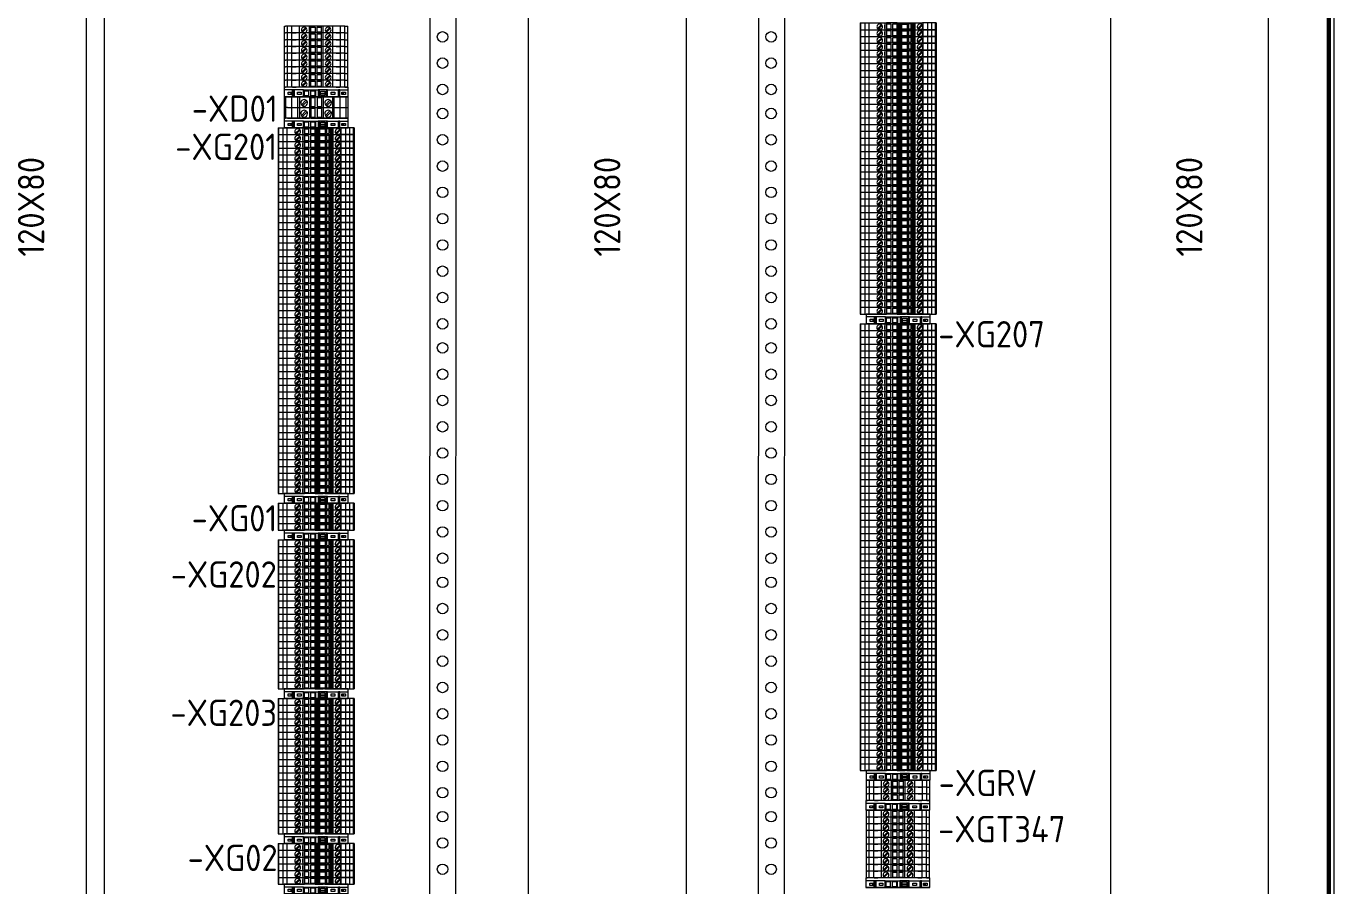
# Model space of a CAD drawing. Header units: millimetres. Extents: x 1880 to 4113, y 771 to 2990.
# Drawn here: x 2939 to 3934, y 1427 to 2081 of the extents above; entities that cross this region are included whole.
import ezdxf

# ---------------------------------------------------------------- set-up
doc = ezdxf.new("R2010")
doc.units = ezdxf.units.MM
doc.layers.add('000-PI-Oprema', color=30, linetype='Continuous', lineweight=5)
for name, color, linetype in [('000-PI-ORMAR', 2, 'Continuous'), ('000-PI_TEXT', 7, 'Continuous'), ('002-PI-Kabelska kanalica', 150, 'Continuous'), ('004-PI-DIN Šina', 3, 'Continuous')]:
    doc.layers.add(name, color=color, linetype=linetype)
doc.styles.add('PI0', font='isocpeur.ttf', dxfattribs={"width": 0.9})

# ---------------------------------------------------------------- blocks, each defined once
blk = doc.blocks.new('montazna 2000x1000')
at = {"layer": '000-PI-ORMAR', "color": 0, "linetype": 'ByBlock', "lineweight": 0}
for p, q in [((0, 1890), (0, 0)), ((899, 1890), (899, 0))]:
    blk.add_line(p, q, dxfattribs=at)
blk = doc.blocks.new('*U16')
at = {"layer": '002-PI-Kabelska kanalica', "color": 0, "linetype": 'ByBlock', "lineweight": 0}
for p, q in [((-20, -100), (-20, 1331)), ((100, -100), (100, 1331))]:
    blk.add_line(p, q, dxfattribs=at)
blk = doc.blocks.new('*U32')
at = {"color": 0, "linetype": 'ByBlock', "lineweight": 0, "ltscale": 0.25}
blk.add_lwpolyline([(-24.3, 0), (-24.3, -7.35), (24.3, -7.35), (24.3, 0), (-24.3, 0)], dxfattribs=at)
at = {"layer": '000-PI-Oprema', "color": 0, "linetype": 'ByBlock', "lineweight": 0}
for p, q in [((24.3, 0), (-24.3, 0)), ((24.3, -7.35), (24.3, 0)), ((-24.3, 0), (-24.3, -7.35)), ((-18.03, -2.2), (-24.3, -2.2)), ((-21.4, -5.62), (-21.4, -3.92)), ((-21.4, -3.92), (-18.5, -3.92)), ((-18.5, -5.62), (-21.4, -5.62)), ((-19.01, -4.58), (-19.15, -4.58)), ((-19.15, -4.98), (-19.15, -4.58)), ((-19.01, -4.98), (-19.15, -4.98)), ((-19.01, -4.58), (-19.01, -4.98)), ((-19.01, -4.58), (-18.5, -4.58)), ((-19.01, -4.98), (-18.5, -4.98)), ((-18.5, -3.92), (-18.5, -4.58)), ((-18.5, -4.58), (-18.5, -4.98)), ((-18.5, -4.98), (-18.5, -5.62)), ((-18.03, -7.35), (-18.03, -2.2)), ((-17.1, -2.2), (-18.03, -2.2)), ((-17.1, -7.35), (-18.03, -7.35)), ((-17.1, -7.35), (-17.1, -2.2)), ((-17, -2.2), (-17.1, -2.2)), ((-17, -7.35), (-17.1, -7.35)), ((-17, -2.2), (-17, -7.35)), ((-16.74, -2.2), (-17, -2.2)), ((-16.74, -7.35), (-17, -7.35)), ((-16.74, -2.2), (-16.74, -7.35)), ((-9.72, -2.2), (-16.74, -2.2)), ((-14.15, -3.92), (-11.45, -3.92)), ((-14.15, -5.62), (-14.15, -3.92)), ((-11.45, -5.62), (-14.15, -5.62)), ((-11.45, -3.92), (-11.45, -5.62)), ((-9.72, -2.2), (-9, -2.2)), ((-9.72, -7.35), (-9.72, -2.2)), ((-9.72, -7.35), (-9, -7.35)), ((-9, -2.77), (-9, -2.2)), ((-9, -2.2), (-1, -2.2)), ((-9, -6.77), (-9, -2.77)), ((-9, -2.77), (-5.85, -2.77)), ((-5.85, -6.77), (-9, -6.77)), ((-9, -7.35), (-9, -6.77)), ((-5.85, -2.77), (-5.85, -6.77)), ((-4.15, -2.77), (-1, -2.77)), ((-4.15, -6.77), (-4.15, -2.77)), ((-1, -6.77), (-4.15, -6.77)), ((-1, -2.2), (-1, -2.77)), ((-1, -2.2), (-0.28, -2.2)), ((-1, -2.77), (-1, -6.77)), ((-1, -6.77), (-1, -7.35)), ((-0.28, -2.2), (1.39, -2.2)), ((-0.28, -7.35), (-0.28, -2.2)), ((2.32, -2.2), (1.39, -2.2)), ((1.39, -2.2), (1.39, -7.35)), ((7.69, -2.2), (2.32, -2.2)), ((2.32, -2.2), (2.32, -7.35)), ((3.22, -3.02), (6.67, -3.02)), ((3.22, -4.58), (3.22, -3.02)), ((3.22, -4.58), (6.67, -4.58)), ((3.22, -4.98), (3.22, -4.58)), ((3.22, -4.98), (6.67, -4.98)), ((3.22, -6.52), (3.22, -4.98)), ((6.67, -6.52), (3.22, -6.52)), ((6.67, -3.02), (6.67, -4.58)), ((6.67, -4.58), (6.67, -4.98)), ((6.67, -4.98), (6.67, -6.52)), ((7.69, -2.2), (7.69, -7.35)), ((8.51, -2.2), (7.69, -2.2)), ((8.51, -7.35), (8.51, -2.2)), ((8.51, -2.2), (16.74, -2.2)), ((11.45, -3.92), (14.15, -3.92)), ((11.45, -5.62), (11.45, -3.92)), ((14.15, -5.62), (11.45, -5.62)), ((14.15, -3.92), (14.15, -5.62)), ((16.74, -2.2), (16.74, -7.35)), ((16.74, -2.2), (17, -2.2)), ((17, -7.35), (17, -2.2)), ((17, -2.2), (17.1, -2.2)), ((18.03, -2.2), (17.1, -2.2)), ((17.1, -7.35), (17.1, -2.2)), ((18.03, -2.2), (24.3, -2.2)), ((18.03, -7.35), (18.03, -2.2)), ((19.55, -4.58), (19.55, -3.92)), ((19.55, -3.92), (22.25, -3.92)), ((19.55, -4.98), (19.55, -4.58)), ((19.55, -4.58), (19.89, -4.58)), ((19.55, -4.98), (19.89, -4.98)), ((19.55, -5.62), (19.55, -4.98)), ((22.25, -5.62), (19.55, -5.62)), ((19.89, -4.58), (19.89, -4.98)), ((20.59, -4.58), (19.89, -4.58)), ((20.59, -4.98), (19.89, -4.98)), ((20.59, -4.58), (20.59, -4.98)), ((22.25, -3.92), (22.25, -5.62))]:
    blk.add_line(p, q, dxfattribs=at)
at = {"layer": '000-PI-Oprema', "color": 0, "linetype": 'ByBlock', "lineweight": 0, "ltscale": 0.25}
blk.add_line((24.3, -7.35), (-24.3, -7.35), dxfattribs=at)
blk = doc.blocks.new('UT 2.5 MT - 3046362')
at = {"layer": '000-PI-Oprema', "color": 0, "linetype": 'ByBlock', "lineweight": 0}
for p, q in [((53709.96, 41740.09), (53709.96, 41729.69)), ((53709.96, 41740.09), (53715.11, 41740.09)), ((53715.11, 41717.71), (53715.11, 41740.09)), ((53715.11, 41739.54), (53709.96, 41739.54)), ((53709.96, 41736.46), (53715.11, 41736.46)), ((53709.96, 41733.46), (53715.11, 41733.46)), ((53709.96, 41729.96), (53715.11, 41729.96)), ((53709.96, 41711.49), (53709.96, 41729.69)), ((53709.96, 41723.89), (53715.11, 41723.89)), ((53709.96, 41723.79), (53709.96, 41723.79)), ((53715.11, 41723.79), (53709.96, 41723.79)), ((53715.11, 41723.36), (53709.96, 41723.36)), ((53709.96, 41722.82), (53715.11, 41722.82)), ((53709.96, 41721.14), (53709.96, 41721.14)), ((53710.1, 41718.4), (53710.1, 41721.77)), ((53710.1, 41721.77), (53710.1, 41721.77)), ((53710.1, 41721.77), (53714.97, 41721.77)), ((53710.74, 41720.77), (53710.74, 41719.36)), ((53710.74, 41720.77), (53714.34, 41720.77)), ((53710.76, 41721.77), (53710.76, 41722.56)), ((53710.76, 41722.56), (53714.31, 41722.56)), ((53710.76, 41722.56), (53710.76, 41722.56)), ((53711.1, 41729.08), (53711.1, 41729.08)), ((53711.1, 41729.08), (53714.13, 41726.05)), ((53711.56, 41723.89), (53714.16, 41723.89)), ((53711.56, 41723.89), (53711.56, 41723.89)), ((53711.59, 41729.58), (53711.59, 41729.58)), ((53714.63, 41726.54), (53711.59, 41729.58)), ((53714.13, 41726.05), (53714.13, 41726.05)), ((53714.16, 41723.89), (53714.16, 41723.89)), ((53714.31, 41721.77), (53714.31, 41722.56)), ((53714.31, 41722.56), (53714.31, 41722.56)), ((53714.31, 41719.2), (53714.31, 41720.77)), ((53714.63, 41726.54), (53714.63, 41726.54)), ((53714.76, 41728.87), (53714.76, 41728.87)), ((53714.76, 41726.75), (53714.76, 41728.87)), ((53714.76, 41726.75), (53714.76, 41726.75)), ((53714.97, 41718.4), (53714.97, 41721.77)), ((53714.97, 41721.77), (53714.97, 41721.77)), ((53715.11, 41723.79), (53715.11, 41723.79)), ((53715.11, 41721.14), (53715.11, 41721.14)), ((53709.96, 41716.09), (53709.96, 41716.09)), ((53709.96, 41710.29), (53709.96, 41711.49)), ((53715.11, 41711.49), (53709.96, 41711.49)), ((53709.96, 41710.29), (53709.96, 41702.29)), ((53709.96, 41710.29), (53709.96, 41710.29)), ((53715.11, 41710.29), (53709.96, 41710.29)), ((53714.97, 41718.4), (53710.1, 41718.4)), ((53710.1, 41718.24), (53710.1, 41718.4)), ((53710.1, 41718.24), (53710.79, 41718.24)), ((53710.61, 41710.29), (53710.61, 41710.29)), ((53710.61, 41707.14), (53710.61, 41710.29)), ((53710.74, 41719.36), (53710.74, 41719.2)), ((53710.79, 41719.2), (53710.74, 41719.2)), ((53710.76, 41711.76), (53710.76, 41718.24)), ((53710.79, 41713.81), (53710.76, 41713.81)), ((53710.76, 41712.81), (53714.31, 41712.81)), ((53714.31, 41711.81), (53710.76, 41711.81)), ((53710.76, 41711.76), (53714.31, 41711.76)), ((53710.76, 41711.76), (53710.76, 41711.76)), ((53714.31, 41719.2), (53710.79, 41719.2)), ((53714.29, 41718.24), (53710.79, 41718.24)), ((53710.79, 41712.81), (53710.79, 41713.81)), ((53710.79, 41713.75), (53714.29, 41713.75)), ((53710.79, 41712.56), (53710.79, 41712.81)), ((53710.79, 41712.56), (53710.79, 41712.56)), ((53710.79, 41712.56), (53714.29, 41712.56)), ((53714.97, 41718.24), (53714.29, 41718.24)), ((53714.29, 41712.81), (53714.29, 41713.81)), ((53714.31, 41713.81), (53714.29, 41713.81)), ((53714.29, 41712.56), (53714.29, 41712.81)), ((53714.29, 41712.56), (53714.29, 41712.56)), ((53714.31, 41711.76), (53714.34, 41718.24)), ((53714.31, 41711.76), (53714.31, 41711.76)), ((53715.11, 41716.61), (53714.33, 41716.61)), ((53714.34, 41717.71), (53715.11, 41717.71)), ((53714.64, 41710.29), (53714.64, 41710.29)), ((53714.64, 41710.29), (53714.64, 41707.14)), ((53714.97, 41718.24), (53714.97, 41718.4)), ((53715.11, 41717.71), (53715.11, 41716.61)), ((53715.11, 41717.71), (53715.11, 41717.71)), ((53715.11, 41717.71), (53715.11, 41717.71)), ((53715.11, 41716.61), (53715.11, 41716.61)), ((53715.11, 41711.49), (53715.11, 41716.61)), ((53715.11, 41716.09), (53715.11, 41716.09)), ((53715.11, 41710.29), (53715.11, 41711.49)), ((53715.11, 41710.29), (53715.11, 41710.29)), ((53715.11, 41710.29), (53715.11, 41702.29)), ((53709.96, 41701.09), (53709.96, 41702.29)), ((53709.96, 41702.29), (53709.96, 41702.29)), ((53709.96, 41702.29), (53715.11, 41702.29)), ((53709.96, 41682.29), (53709.96, 41701.09)), ((53709.96, 41701.09), (53715.11, 41701.09)), ((53710.61, 41707.14), (53710.61, 41707.14)), ((53714.64, 41707.14), (53710.61, 41707.14)), ((53710.61, 41702.29), (53710.61, 41705.44)), ((53710.61, 41705.44), (53710.61, 41705.44)), ((53710.61, 41705.44), (53714.64, 41705.44)), ((53710.61, 41702.29), (53710.61, 41702.29)), ((53711.56, 41701.09), (53711.56, 41701.09)), ((53714.16, 41701.09), (53711.56, 41701.09)), ((53714.16, 41701.09), (53714.16, 41701.09)), ((53714.64, 41707.14), (53714.64, 41707.14)), ((53714.64, 41705.44), (53714.64, 41705.44)), ((53714.64, 41705.44), (53714.64, 41702.29)), ((53714.64, 41702.29), (53714.64, 41702.29)), ((53715.11, 41702.29), (53715.11, 41702.29)), ((53715.11, 41701.09), (53715.11, 41702.29)), ((53715.11, 41682.29), (53715.11, 41701.09)), ((53711.1, 41698.43), (53714.13, 41695.4)), ((53714.63, 41695.89), (53711.59, 41698.93)), ((53714.76, 41698.22), (53714.76, 41696.1)), ((53714.76, 41698.22), (53714.76, 41698.22)), ((53714.76, 41696.1), (53714.76, 41696.1)), ((53709.96, 41688.91), (53715.11, 41688.91)), ((53709.96, 41685.91), (53715.11, 41685.91)), ((53709.96, 41682.29), (53709.96, 41682.97)), ((53715.11, 41682.83), (53709.96, 41682.83)), ((53709.96, 41682.29), (53715.11, 41682.29))]:
    blk.add_line(p, q, dxfattribs=at)
for centre, radius, start, end in [((53712.86, 41727.81), 2.17, 120.45028, 270.00002), ((53712.86, 41727.81), 2.17, 270.00002, 330.87541), ((53712.86, 41727.81), 2.17, 29.12459, 59.54968), ((53712.86, 41697.16), 2.18, 89.99998, 270.00002), ((53712.86, 41697.16), 2.18, 29.12459, 89.99998), ((53712.86, 41697.16), 2.18, 270.00002, 330.87541)]:
    blk.add_arc(centre, radius, start, end, dxfattribs=at)
for start_param, end_param in [(-1.570796, -1.039338), (-2.102255, -1.570796)]:
    blk.add_ellipse((53712.86, 41727.81), major_axis=(-2.18, 0), ratio=1, start_param=start_param, end_param=end_param, dxfattribs=at)
blk = doc.blocks.new('UT 6 - 3044131')
at = {"layer": '000-PI-Oprema', "color": 0, "linetype": 'ByBlock', "lineweight": 0}
for p, q in [((48621.73, 37606.27), (48621.73, 37608.47)), ((48621.73, 37608.47), (48621.73, 37608.47)), ((48621.73, 37608.47), (48629.88, 37608.47)), ((48629.88, 37607.28), (48621.73, 37607.28)), ((48621.73, 37604.68), (48621.73, 37606.27)), ((48621.73, 37606.27), (48621.73, 37606.27)), ((48621.73, 37602.53), (48621.73, 37604.68)), ((48629.88, 37602.72), (48621.73, 37602.72)), ((48621.73, 37602.15), (48621.73, 37602.53)), ((48621.73, 37599.64), (48621.73, 37602.15)), ((48621.73, 37601.97), (48621.73, 37601.97)), ((48629.88, 37608.47), (48629.88, 37608.47)), ((48629.88, 37606.27), (48629.88, 37608.47)), ((48629.88, 37606.27), (48629.88, 37606.27)), ((48629.88, 37604.68), (48629.88, 37606.27)), ((48629.88, 37602.53), (48629.88, 37604.68)), ((48629.88, 37602.15), (48629.88, 37602.53)), ((48629.88, 37599.64), (48629.88, 37602.15)), ((48629.88, 37601.97), (48629.88, 37601.97)), ((48621.73, 37597.07), (48621.73, 37599.64)), ((48621.73, 37599.32), (48621.73, 37599.32)), ((48629.88, 37598.25), (48621.73, 37598.25)), ((48621.73, 37589.67), (48621.73, 37597.07)), ((48621.73, 37596.88), (48629.88, 37596.88)), ((48621.73, 37594.27), (48621.73, 37594.27)), ((48624.28, 37594.97), (48624.28, 37594.97)), ((48627.8, 37591.44), (48624.28, 37594.97)), ((48625.05, 37595.74), (48625.05, 37595.74)), ((48625.05, 37595.74), (48628.58, 37592.22)), ((48626.43, 37596.14), (48626.43, 37596.14)), ((48628.58, 37592.22), (48628.58, 37592.22)), ((48629.88, 37597.07), (48629.88, 37599.64)), ((48629.88, 37599.32), (48629.88, 37599.32)), ((48629.88, 37589.67), (48629.88, 37597.07)), ((48629.88, 37594.27), (48629.88, 37594.27)), ((48621.73, 37588.47), (48621.73, 37589.67)), ((48621.73, 37589.67), (48629.88, 37589.67)), ((48621.73, 37580.47), (48621.73, 37588.47)), ((48621.73, 37588.47), (48621.73, 37588.47)), ((48621.73, 37588.47), (48629.88, 37588.47)), ((48622.48, 37588.47), (48622.48, 37588.47)), ((48622.48, 37588.47), (48622.48, 37585.3)), ((48622.48, 37585.3), (48629.2, 37585.3)), ((48622.48, 37585.3), (48622.48, 37585.3)), ((48622.48, 37583.62), (48622.48, 37580.47)), ((48629.2, 37583.62), (48622.48, 37583.62)), ((48622.48, 37583.62), (48622.48, 37583.62)), ((48626.43, 37591.04), (48626.43, 37591.04)), ((48627.8, 37591.44), (48627.8, 37591.44)), ((48629.2, 37585.3), (48629.2, 37588.47)), ((48629.2, 37585.3), (48629.2, 37585.3)), ((48629.2, 37580.47), (48629.2, 37583.62)), ((48629.2, 37583.62), (48629.2, 37583.62)), ((48629.88, 37588.47), (48629.88, 37589.67)), ((48629.88, 37588.47), (48629.88, 37588.47)), ((48629.88, 37580.47), (48629.88, 37588.47)), ((48621.73, 37580.47), (48621.73, 37579.27)), ((48621.73, 37580.47), (48621.73, 37580.47)), ((48621.73, 37580.47), (48629.88, 37580.47)), ((48621.73, 37571.87), (48621.73, 37579.27)), ((48621.73, 37579.27), (48629.88, 37579.27)), ((48621.73, 37569.29), (48621.73, 37571.87)), ((48621.73, 37571.87), (48629.88, 37571.87)), ((48622.48, 37580.47), (48622.48, 37580.47)), ((48624.28, 37576.72), (48624.28, 37576.72)), ((48627.8, 37573.19), (48624.28, 37576.72)), ((48625.05, 37577.49), (48628.58, 37573.97)), ((48625.05, 37577.49), (48625.05, 37577.49)), ((48626.43, 37577.89), (48626.43, 37577.89)), ((48626.43, 37572.79), (48626.43, 37572.79)), ((48627.8, 37573.19), (48627.8, 37573.19)), ((48628.58, 37573.97), (48628.58, 37573.97)), ((48629.2, 37580.47), (48629.2, 37580.47)), ((48629.88, 37580.47), (48629.88, 37580.47)), ((48629.88, 37580.47), (48629.88, 37579.27)), ((48629.88, 37571.87), (48629.88, 37579.27)), ((48629.88, 37569.29), (48629.88, 37571.87)), ((48629.88, 37570.5), (48621.73, 37570.5)), ((48621.73, 37566.79), (48621.73, 37569.29)), ((48621.73, 37568.17), (48621.73, 37568.17)), ((48621.73, 37567.27), (48621.73, 37567.27)), ((48621.73, 37566.4), (48621.73, 37566.79)), ((48621.73, 37564.26), (48621.73, 37566.6)), ((48629.88, 37566.03), (48621.73, 37566.03)), ((48621.73, 37562.67), (48621.73, 37564.26)), ((48621.73, 37562.67), (48621.73, 37561.47)), ((48621.73, 37562.67), (48621.73, 37562.67)), ((48629.88, 37566.79), (48629.88, 37569.29)), ((48629.88, 37568.17), (48629.88, 37568.17)), ((48629.88, 37567.27), (48629.88, 37567.27)), ((48629.88, 37566.4), (48629.88, 37566.79)), ((48629.88, 37564.26), (48629.88, 37566.4)), ((48629.88, 37564.72), (48629.88, 37564.72)), ((48629.88, 37562.67), (48629.88, 37564.26)), ((48629.88, 37562.67), (48629.88, 37562.67)), ((48629.88, 37562.67), (48629.88, 37561.47)), ((48629.88, 37561.97), (48629.88, 37561.97)), ((48621.73, 37561.47), (48621.73, 37561.15)), ((48621.73, 37561.47), (48621.73, 37561.47)), ((48629.88, 37561.47), (48621.73, 37561.47)), ((48621.73, 37560.47), (48621.73, 37561.15)), ((48621.73, 37560.47), (48621.73, 37560.47)), ((48629.88, 37560.47), (48621.73, 37560.47)), ((48629.88, 37561.47), (48629.88, 37561.47)), ((48629.88, 37561.47), (48629.88, 37561.15)), ((48629.88, 37560.47), (48629.88, 37561.15)), ((48629.88, 37560.47), (48629.88, 37560.47))]:
    blk.add_line(p, q, dxfattribs=at)
for centre, start, end in [((48626.43, 37593.59), 89.99998, 270.00002), ((48626.43, 37593.59), 270.00002, 89.99998), ((48626.43, 37575.34), 89.99998, 270.00002), ((48626.43, 37575.34), 270.00002, 89.99998)]:
    blk.add_arc(centre, 2.55, start, end, dxfattribs=at)
blk = doc.blocks.new('UT 2.5 - 3044076')
at = {"layer": '000-PI-ORMAR', "color": 0, "linetype": 'ByBlock', "lineweight": 0}
for p, q in [((51211.56, 37560.62), (51211.56, 37562.82)), ((51211.56, 37562.82), (51211.56, 37562.82)), ((51216.71, 37562.82), (51211.56, 37562.82)), ((51216.71, 37562.82), (51216.71, 37562.82)), ((51216.71, 37560.62), (51216.71, 37562.82)), ((51211.56, 37560.62), (51211.56, 37559.03)), ((51211.56, 37560.62), (51211.56, 37560.62)), ((51216.71, 37560.62), (51211.56, 37560.62)), ((51211.56, 37559.03), (51211.56, 37556.89)), ((51211.56, 37558.57), (51211.56, 37558.57)), ((51216.71, 37557.26), (51211.56, 37557.26)), ((51211.56, 37556.89), (51211.56, 37556.51)), ((51211.56, 37556.51), (51211.56, 37554)), ((51211.56, 37556.32), (51211.56, 37556.32)), ((51211.56, 37554), (51211.56, 37551.42)), ((51211.56, 37553.67), (51211.56, 37553.67)), ((51216.71, 37560.62), (51216.71, 37560.62)), ((51216.71, 37560.62), (51216.71, 37559.03)), ((51216.71, 37559.03), (51216.71, 37556.89)), ((51216.71, 37558.57), (51216.71, 37558.57)), ((51216.71, 37556.51), (51216.71, 37556.89)), ((51216.71, 37554), (51216.71, 37556.51)), ((51216.71, 37556.32), (51216.71, 37556.32)), ((51216.71, 37554.82), (51216.71, 37554.82)), ((51216.71, 37554), (51216.71, 37551.42)), ((51216.71, 37553.67), (51216.71, 37553.67)), ((51211.56, 37551.42), (51211.56, 37544.02)), ((51216.71, 37551.42), (51211.56, 37551.42)), ((51211.56, 37548.62), (51211.56, 37548.62)), ((51211.56, 37544.02), (51211.56, 37542.82)), ((51216.71, 37544.02), (51211.56, 37544.02)), ((51211.56, 37542.82), (51211.56, 37534.82)), ((51211.56, 37542.82), (51211.56, 37542.82)), ((51216.71, 37542.82), (51211.56, 37542.82)), ((51212.21, 37539.67), (51212.21, 37542.82)), ((51212.21, 37542.82), (51212.21, 37542.82)), ((51212.7, 37549.22), (51212.7, 37549.22)), ((51212.7, 37549.22), (51215.73, 37546.18)), ((51213.16, 37544.02), (51213.16, 37544.02)), ((51215.76, 37544.02), (51213.16, 37544.02)), ((51216.23, 37546.68), (51213.19, 37549.71)), ((51213.19, 37549.71), (51213.19, 37549.71)), ((51215.73, 37546.18), (51215.73, 37546.18)), ((51215.76, 37544.02), (51215.76, 37544.02)), ((51216.23, 37546.68), (51216.23, 37546.68)), ((51216.24, 37542.82), (51216.24, 37539.67)), ((51216.24, 37542.82), (51216.24, 37542.82)), ((51216.36, 37549.01), (51216.36, 37549.01)), ((51216.36, 37546.89), (51216.36, 37549.01)), ((51216.36, 37546.89), (51216.36, 37546.89)), ((51216.71, 37551.42), (51216.71, 37544.02)), ((51216.71, 37548.62), (51216.71, 37548.62)), ((51216.71, 37544.02), (51216.71, 37542.82)), ((51216.71, 37542.82), (51216.71, 37542.82)), ((51216.71, 37542.82), (51216.71, 37534.82)), ((51211.56, 37534.82), (51211.56, 37533.62)), ((51211.56, 37534.82), (51211.56, 37534.82)), ((51216.71, 37534.82), (51211.56, 37534.82)), ((51211.56, 37533.62), (51211.56, 37526.22)), ((51216.71, 37533.62), (51211.56, 37533.62)), ((51216.24, 37539.67), (51212.21, 37539.67)), ((51212.21, 37539.67), (51212.21, 37539.67)), ((51212.21, 37534.82), (51212.21, 37537.97)), ((51212.21, 37537.97), (51216.24, 37537.97)), ((51212.21, 37537.97), (51212.21, 37537.97)), ((51212.21, 37534.82), (51212.21, 37534.82)), ((51215.76, 37533.62), (51213.16, 37533.62)), ((51213.16, 37533.62), (51213.16, 37533.62)), ((51215.76, 37533.62), (51215.76, 37533.62)), ((51216.24, 37539.67), (51216.24, 37539.67)), ((51216.24, 37537.97), (51216.24, 37534.82)), ((51216.24, 37537.97), (51216.24, 37537.97)), ((51216.24, 37534.82), (51216.24, 37534.82)), ((51216.71, 37534.82), (51216.71, 37534.82)), ((51216.71, 37534.82), (51216.71, 37533.62)), ((51216.71, 37533.62), (51216.71, 37526.22)), ((51211.56, 37526.22), (51211.56, 37523.65)), ((51216.71, 37526.22), (51211.56, 37526.22)), ((51211.56, 37523.65), (51211.56, 37521.14)), ((51211.56, 37522.52), (51211.56, 37522.52)), ((51212.7, 37530.97), (51212.7, 37530.97)), ((51212.7, 37530.97), (51215.73, 37527.93)), ((51216.23, 37528.43), (51213.19, 37531.46)), ((51213.19, 37531.46), (51213.19, 37531.46)), ((51215.73, 37527.93), (51215.73, 37527.93)), ((51216.23, 37528.43), (51216.23, 37528.43)), ((51216.36, 37530.76), (51216.36, 37530.76)), ((51216.36, 37528.64), (51216.36, 37530.76)), ((51216.36, 37528.64), (51216.36, 37528.64)), ((51216.71, 37526.22), (51216.71, 37523.65)), ((51216.71, 37521.14), (51216.71, 37523.65)), ((51216.71, 37522.82), (51216.71, 37522.82)), ((51216.71, 37522.52), (51216.71, 37522.52)), ((51211.56, 37521.62), (51211.56, 37521.62)), ((51211.56, 37521.14), (51211.56, 37520.76)), ((51211.56, 37520.76), (51211.56, 37518.62)), ((51216.71, 37520.39), (51211.56, 37520.39)), ((51211.56, 37519.07), (51211.56, 37519.07)), ((51211.56, 37518.62), (51211.56, 37517.02)), ((51211.56, 37517.02), (51211.56, 37515.82)), ((51211.56, 37517.02), (51211.56, 37517.02)), ((51216.71, 37517.02), (51211.56, 37517.02)), ((51211.56, 37515.82), (51211.56, 37515.51)), ((51211.56, 37515.82), (51211.56, 37515.82)), ((51211.56, 37514.82), (51211.56, 37515.51)), ((51211.56, 37514.82), (51211.56, 37514.82)), ((51216.71, 37514.82), (51211.56, 37514.82)), ((51216.71, 37521.62), (51216.71, 37521.62)), ((51216.71, 37520.76), (51216.71, 37521.14)), ((51216.71, 37520.76), (51216.71, 37518.62)), ((51216.71, 37519.07), (51216.71, 37519.07)), ((51216.71, 37518.62), (51216.71, 37517.02)), ((51216.71, 37517.02), (51216.71, 37517.02)), ((51216.71, 37517.02), (51216.71, 37515.82)), ((51216.71, 37516.32), (51216.71, 37516.32)), ((51216.71, 37515.82), (51216.71, 37515.82)), ((51216.71, 37515.82), (51216.71, 37515.51)), ((51216.71, 37514.82), (51216.71, 37515.51)), ((51216.71, 37514.82), (51216.71, 37514.82))]:
    blk.add_line(p, q, dxfattribs=at)
for centre, start, end in [((51214.46, 37547.95), 89.99998, 270.00002), ((51214.46, 37547.95), 29.12459, 89.99998), ((51214.46, 37547.95), 270.00002, 330.87541), ((51214.46, 37529.7), 89.99998, 270.00002), ((51214.46, 37529.7), 29.12459, 89.99998), ((51214.46, 37529.7), 270.00002, 330.87541)]:
    blk.add_arc(centre, 2.17, start, end, dxfattribs=at)

msp = doc.modelspace()

# ---------------------------------------------------------------- linework, layer by layer
at = {"layer": '000-PI-ORMAR', "color": 0, "linetype": 'ByBlock', "lineweight": 0}
for p, q in [((3929.197, 2828.22), (3929.197, 843.72)), ((3930.509, 843.72), (3930.509, 2828.22)), ((3930.697, 2807.582), (3930.697, 856.72)), ((3931.478, 2807.521), (3931.478, 856.521)), ((3934.197, 2807.521), (3934.197, 856.521))]:
    msp.add_line(p, q, dxfattribs=at)
at = {"layer": '004-PI-DIN Šina', "color": 0, "linetype": 'ByBlock', "lineweight": 0}
for p, q in [((3246.712, 2621.134), (3246.198, 1193.72)), ((3266.198, 1193.72), (3266.712, 2621.134)), ((3496.64, 2621.134), (3496.126, 1193.72)), ((3516.126, 1193.72), (3516.64, 2621.134))]:
    msp.add_line(p, q, dxfattribs=at)
at = {"layer": '004-PI-DIN Šina', "color": 0, "linetype": 'ByBlock', "lineweight": 0, "ltscale": 0.01}
for centre in [(3256.198, 2072.375), (3506.126, 2072.375), (3256.198, 2052.375), (3506.126, 2052.375), (3256.198, 2032.375), (3506.126, 2032.375), (3256.198, 2014.08), (3506.126, 2014.08), (3256.198, 1994.08), (3256.198, 1994.08), (3506.126, 1994.08), (3506.126, 1994.08), (3256.198, 1974.08), (3506.126, 1974.08), (3256.198, 1954.08), (3506.126, 1954.08), (3256.198, 1934.08), (3506.126, 1934.08), (3256.198, 1914.08), (3506.126, 1914.08), (3256.198, 1894.08), (3506.126, 1894.08), (3256.198, 1874.08), (3506.126, 1874.08), (3256.198, 1854.08), (3506.126, 1854.08), (3256.198, 1835.786), (3506.126, 1835.786), (3256.198, 1815.786), (3256.198, 1815.786), (3506.126, 1815.786), (3506.126, 1815.786), (3256.198, 1795.786), (3506.126, 1795.786), (3256.198, 1775.786), (3506.126, 1775.786), (3256.198, 1755.786), (3506.126, 1755.786), (3256.198, 1735.786), (3506.126, 1735.786), (3256.198, 1715.786), (3506.126, 1715.786), (3256.198, 1695.786), (3506.126, 1695.786), (3256.198, 1675.786), (3506.126, 1675.786), (3256.198, 1657.492), (3506.126, 1657.492), (3256.198, 1637.492), (3256.198, 1637.492), (3506.126, 1637.492), (3506.126, 1637.492), (3256.198, 1617.492), (3506.126, 1617.492), (3256.198, 1597.492), (3506.126, 1597.492), (3256.198, 1577.492), (3506.126, 1577.492), (3256.198, 1557.492), (3506.126, 1557.492), (3256.198, 1537.492), (3506.126, 1537.492), (3256.198, 1517.492), (3506.126, 1517.492), (3256.198, 1497.492), (3506.126, 1497.492), (3256.198, 1479.198), (3506.126, 1479.198), (3256.198, 1459.198), (3256.198, 1459.198), (3506.126, 1459.198), (3506.126, 1459.198), (3256.198, 1439.198), (3506.126, 1439.198)]:
    msp.add_circle(centre, 4, dxfattribs=at)

# ---------------------------------------------------------------- block references
at = {"color": 0, "linetype": 'ByBlock', "lineweight": 0}
msp.add_blockref('montazna 2000x1000', (2985.197, 889.12), dxfattribs=at)
at = {"color": 0, "linetype": 'ByBlock', "lineweight": 0, "ltscale": 0.25, "rotation": 270}
for name, p in [('UT 2.5 - 3044076', (-34378.752, 53292.075)), ('UT 2.5 MT - 3046362', (-38108.364, 55792.902)), ('UT 2.5 - 3044076', (-34378.752, 53286.925)), ('UT 2.5 - 3044076', (-34378.752, 53281.775)), ('UT 2.5 MT - 3046362', (-38108.364, 55787.752)), ('UT 2.5 MT - 3046362', (-38108.364, 55782.602)), ('UT 2.5 - 3044076', (-34378.752, 53276.625)), ('UT 2.5 - 3044076', (-34378.752, 53271.475)), ('UT 2.5 MT - 3046362', (-38108.364, 55777.452)), ('UT 2.5 MT - 3046362', (-38108.364, 55772.302)), ('UT 2.5 - 3044076', (-34378.752, 53266.325)), ('UT 2.5 - 3044076', (-34378.752, 53261.175)), ('UT 2.5 MT - 3046362', (-38108.364, 55767.152)), ('UT 2.5 MT - 3046362', (-38108.364, 55762.002)), ('UT 2.5 - 3044076', (-34378.752, 53256.025)), ('UT 2.5 - 3044076', (-34378.752, 53250.875)), ('UT 2.5 MT - 3046362', (-38108.364, 55756.852)), ('UT 2.5 MT - 3046362', (-38108.364, 55751.702)), ('UT 2.5 MT - 3046362', (-38108.364, 55746.552)), ('UT 2.5 MT - 3046362', (-38108.364, 55741.402)), ('UT 6 - 3044131', (-34424.397, 50648.54)), ('UT 2.5 MT - 3046362', (-38108.364, 55736.252)), ('UT 2.5 MT - 3046362', (-38108.364, 55731.102)), ('UT 6 - 3044131', (-34424.397, 50640.39)), ('UT 2.5 MT - 3046362', (-38108.364, 55725.952)), ('UT 2.5 MT - 3046362', (-38108.364, 55720.802)), ('UT 2.5 MT - 3046362', (-38551.114, 55713.126)), ('UT 2.5 MT - 3046362', (-38108.364, 55715.652)), ('UT 2.5 MT - 3046362', (-38108.364, 55710.502)), ('UT 2.5 MT - 3046362', (-38551.114, 55707.976)), ('UT 2.5 MT - 3046362', (-38551.114, 55702.826)), ('UT 2.5 MT - 3046362', (-38108.364, 55705.352)), ('UT 2.5 MT - 3046362', (-38108.364, 55700.202)), ('UT 2.5 MT - 3046362', (-38551.114, 55697.676)), ('UT 2.5 MT - 3046362', (-38551.114, 55692.526)), ('UT 2.5 MT - 3046362', (-38108.364, 55695.052)), ('UT 2.5 MT - 3046362', (-38108.364, 55689.902)), ('UT 2.5 MT - 3046362', (-38551.114, 55687.376)), ('UT 2.5 MT - 3046362', (-38551.114, 55682.226)), ('UT 2.5 MT - 3046362', (-38108.364, 55684.752)), ('UT 2.5 MT - 3046362', (-38108.364, 55679.602)), ('UT 2.5 MT - 3046362', (-38551.114, 55677.076)), ('UT 2.5 MT - 3046362', (-38551.114, 55671.926)), ('UT 2.5 MT - 3046362', (-38108.364, 55674.452)), ('UT 2.5 MT - 3046362', (-38551.114, 55666.776)), ('UT 2.5 MT - 3046362', (-38551.114, 55661.626)), ('UT 2.5 MT - 3046362', (-38108.364, 55669.302)), ('UT 2.5 MT - 3046362', (-38108.364, 55664.152)), ('UT 2.5 MT - 3046362', (-38551.114, 55656.476)), ('UT 2.5 MT - 3046362', (-38551.114, 55651.326)), ('UT 2.5 MT - 3046362', (-38108.364, 55659.002)), ('UT 2.5 MT - 3046362', (-38108.364, 55653.852)), ('UT 2.5 MT - 3046362', (-38551.114, 55646.176)), ('UT 2.5 MT - 3046362', (-38551.114, 55641.026)), ('UT 2.5 MT - 3046362', (-38108.364, 55648.702)), ('UT 2.5 MT - 3046362', (-38108.364, 55643.552)), ('UT 2.5 MT - 3046362', (-38551.114, 55635.876)), ('UT 2.5 MT - 3046362', (-38551.114, 55630.726)), ('UT 2.5 MT - 3046362', (-38108.364, 55638.402)), ('UT 2.5 MT - 3046362', (-38108.364, 55633.252)), ('UT 2.5 MT - 3046362', (-38551.114, 55625.576)), ('UT 2.5 MT - 3046362', (-38551.114, 55620.426)), ('UT 2.5 MT - 3046362', (-38108.364, 55628.102)), ('UT 2.5 MT - 3046362', (-38108.364, 55622.952)), ('UT 2.5 MT - 3046362', (-38551.114, 55615.276)), ('UT 2.5 MT - 3046362', (-38551.114, 55610.126)), ('UT 2.5 MT - 3046362', (-38108.364, 55617.802)), ('UT 2.5 MT - 3046362', (-38108.364, 55612.652)), ('UT 2.5 MT - 3046362', (-38551.114, 55604.976)), ('UT 2.5 MT - 3046362', (-38108.364, 55607.502)), ('UT 2.5 MT - 3046362', (-38108.364, 55602.352)), ('UT 2.5 MT - 3046362', (-38551.114, 55599.826)), ('UT 2.5 MT - 3046362', (-38551.114, 55594.676)), ('UT 2.5 MT - 3046362', (-38108.364, 55597.202)), ('UT 2.5 MT - 3046362', (-38108.364, 55592.052)), ('UT 2.5 MT - 3046362', (-38551.114, 55589.526)), ('UT 2.5 MT - 3046362', (-38551.114, 55584.376)), ('UT 2.5 MT - 3046362', (-38108.364, 55586.902)), ('UT 2.5 MT - 3046362', (-38108.364, 55581.752)), ('UT 2.5 MT - 3046362', (-38551.114, 55579.226)), ('UT 2.5 MT - 3046362', (-38551.114, 55574.076)), ('UT 2.5 MT - 3046362', (-38108.364, 55576.602)), ('UT 2.5 MT - 3046362', (-38551.114, 55568.926)), ('UT 2.5 MT - 3046362', (-38551.114, 55563.776)), ('UT 2.5 MT - 3046362', (-38108.382, 55564.102)), ('UT 2.5 MT - 3046362', (-38551.114, 55558.626)), ('UT 2.5 MT - 3046362', (-38551.114, 55553.476)), ('UT 2.5 MT - 3046362', (-38108.382, 55558.952)), ('UT 2.5 MT - 3046362', (-38108.382, 55553.802)), ('UT 2.5 MT - 3046362', (-38551.114, 55548.326)), ('UT 2.5 MT - 3046362', (-38551.114, 55543.176)), ('UT 2.5 MT - 3046362', (-38108.382, 55548.652)), ('UT 2.5 MT - 3046362', (-38108.382, 55543.502)), ('UT 2.5 MT - 3046362', (-38551.114, 55538.026)), ('UT 2.5 MT - 3046362', (-38551.114, 55532.876)), ('UT 2.5 MT - 3046362', (-38108.382, 55538.352)), ('UT 2.5 MT - 3046362', (-38108.382, 55533.202)), ('UT 2.5 MT - 3046362', (-38551.114, 55527.726)), ('UT 2.5 MT - 3046362', (-38551.114, 55522.576)), ('UT 2.5 MT - 3046362', (-38108.382, 55528.052)), ('UT 2.5 MT - 3046362', (-38108.382, 55522.902)), ('UT 2.5 MT - 3046362', (-38551.114, 55517.426)), ('UT 2.5 MT - 3046362', (-38551.114, 55512.276)), ('UT 2.5 MT - 3046362', (-38108.382, 55517.752)), ('UT 2.5 MT - 3046362', (-38108.382, 55512.602)), ('UT 2.5 MT - 3046362', (-38551.114, 55507.126)), ('UT 2.5 MT - 3046362', (-38551.114, 55501.976)), ('UT 2.5 MT - 3046362', (-38108.382, 55507.452)), ('UT 2.5 MT - 3046362', (-38108.382, 55502.302)), ('UT 2.5 MT - 3046362', (-38551.114, 55496.826)), ('UT 2.5 MT - 3046362', (-38551.114, 55491.676)), ('UT 2.5 MT - 3046362', (-38108.382, 55497.152)), ('UT 2.5 MT - 3046362', (-38108.382, 55492.002)), ('UT 2.5 MT - 3046362', (-38551.114, 55486.526)), ('UT 2.5 MT - 3046362', (-38551.114, 55481.376)), ('UT 2.5 MT - 3046362', (-38108.382, 55486.852)), ('UT 2.5 MT - 3046362', (-38108.382, 55481.702)), ('UT 2.5 MT - 3046362', (-38551.114, 55476.226)), ('UT 2.5 MT - 3046362', (-38551.114, 55471.076)), ('UT 2.5 MT - 3046362', (-38108.382, 55476.552)), ('UT 2.5 MT - 3046362', (-38108.382, 55471.402)), ('UT 2.5 MT - 3046362', (-38551.114, 55465.926)), ('UT 2.5 MT - 3046362', (-38551.114, 55460.776)), ('UT 2.5 MT - 3046362', (-38108.382, 55466.252)), ('UT 2.5 MT - 3046362', (-38108.382, 55461.102)), ('UT 2.5 MT - 3046362', (-38551.114, 55455.626)), ('UT 2.5 MT - 3046362', (-38108.382, 55455.952)), ('UT 2.5 MT - 3046362', (-38108.382, 55450.802)), ('UT 2.5 MT - 3046362', (-38551.114, 55450.476)), ('UT 2.5 MT - 3046362', (-38551.114, 55445.326)), ('UT 2.5 MT - 3046362', (-38108.382, 55445.652)), ('UT 2.5 MT - 3046362', (-38551.114, 55440.176)), ('UT 2.5 MT - 3046362', (-38108.382, 55440.502)), ('UT 2.5 MT - 3046362', (-38108.382, 55435.352)), ('UT 2.5 MT - 3046362', (-38551.114, 55427.676)), ('UT 2.5 MT - 3046362', (-38551.114, 55422.526)), ('UT 2.5 MT - 3046362', (-38108.382, 55430.202)), ('UT 2.5 MT - 3046362', (-38108.382, 55425.052)), ('UT 2.5 MT - 3046362', (-38551.114, 55417.376)), ('UT 2.5 MT - 3046362', (-38551.114, 55412.226)), ('UT 2.5 MT - 3046362', (-38108.382, 55419.902)), ('UT 2.5 MT - 3046362', (-38108.382, 55414.752)), ('UT 2.5 MT - 3046362', (-38108.382, 55409.602)), ('UT 2.5 MT - 3046362', (-38108.382, 55404.452)), ('UT 2.5 MT - 3046362', (-38551.114, 55399.726)), ('UT 2.5 MT - 3046362', (-38551.114, 55394.576)), ('UT 2.5 MT - 3046362', (-38108.382, 55399.302)), ('UT 2.5 MT - 3046362', (-38108.382, 55394.152)), ('UT 2.5 MT - 3046362', (-38551.114, 55389.426)), ('UT 2.5 MT - 3046362', (-38551.114, 55384.276)), ('UT 2.5 MT - 3046362', (-38108.382, 55389.002)), ('UT 2.5 MT - 3046362', (-38108.382, 55383.852)), ('UT 2.5 MT - 3046362', (-38551.114, 55379.126)), ('UT 2.5 MT - 3046362', (-38551.114, 55373.976)), ('UT 2.5 MT - 3046362', (-38108.382, 55378.702)), ('UT 2.5 MT - 3046362', (-38108.382, 55373.552)), ('UT 2.5 MT - 3046362', (-38551.114, 55368.826)), ('UT 2.5 MT - 3046362', (-38551.114, 55363.676)), ('UT 2.5 MT - 3046362', (-38108.382, 55368.402)), ('UT 2.5 MT - 3046362', (-38108.382, 55363.252)), ('UT 2.5 MT - 3046362', (-38551.114, 55358.526)), ('UT 2.5 MT - 3046362', (-38551.114, 55353.376)), ('UT 2.5 MT - 3046362', (-38108.382, 55358.102)), ('UT 2.5 MT - 3046362', (-38108.382, 55352.952)), ('UT 2.5 MT - 3046362', (-38551.114, 55348.226)), ('UT 2.5 MT - 3046362', (-38551.114, 55343.076)), ('UT 2.5 MT - 3046362', (-38108.382, 55347.802)), ('UT 2.5 MT - 3046362', (-38108.382, 55342.652)), ('UT 2.5 MT - 3046362', (-38551.114, 55337.926)), ('UT 2.5 MT - 3046362', (-38551.114, 55332.776)), ('UT 2.5 MT - 3046362', (-38108.382, 55337.502)), ('UT 2.5 MT - 3046362', (-38108.382, 55332.352)), ('UT 2.5 MT - 3046362', (-38551.114, 55327.626)), ('UT 2.5 MT - 3046362', (-38551.114, 55322.476)), ('UT 2.5 MT - 3046362', (-38108.382, 55327.202)), ('UT 2.5 MT - 3046362', (-38108.382, 55322.052)), ('UT 2.5 MT - 3046362', (-38551.114, 55317.326)), ('UT 2.5 MT - 3046362', (-38551.114, 55312.176)), ('UT 2.5 MT - 3046362', (-38108.382, 55316.902)), ('UT 2.5 MT - 3046362', (-38108.382, 55311.752)), ('UT 2.5 MT - 3046362', (-38551.114, 55307.026)), ('UT 2.5 MT - 3046362', (-38551.114, 55301.876)), ('UT 2.5 MT - 3046362', (-38108.382, 55306.602)), ('UT 2.5 MT - 3046362', (-38551.114, 55296.726)), ('UT 2.5 MT - 3046362', (-38108.382, 55301.452)), ('UT 2.5 MT - 3046362', (-38108.382, 55296.302)), ('UT 2.5 MT - 3046362', (-38551.114, 55291.576)), ('UT 2.5 MT - 3046362', (-38108.382, 55291.152)), ('UT 2.5 MT - 3046362', (-38108.382, 55286.002)), ('UT 2.5 MT - 3046362', (-38551.114, 55279.076)), ('UT 2.5 MT - 3046362', (-38551.114, 55273.926)), ('UT 2.5 MT - 3046362', (-38108.382, 55280.852)), ('UT 2.5 MT - 3046362', (-38108.382, 55275.702)), ('UT 2.5 MT - 3046362', (-38551.114, 55268.776)), ('UT 2.5 MT - 3046362', (-38551.114, 55263.626)), ('UT 2.5 MT - 3046362', (-38108.382, 55270.552)), ('UT 2.5 MT - 3046362', (-38108.382, 55265.402)), ('UT 2.5 MT - 3046362', (-38551.114, 55258.476)), ('UT 2.5 MT - 3046362', (-38551.114, 55253.326)), ('UT 2.5 MT - 3046362', (-38108.382, 55260.252)), ('UT 2.5 MT - 3046362', (-38108.382, 55255.102)), ('UT 2.5 MT - 3046362', (-38551.114, 55248.176)), ('UT 2.5 MT - 3046362', (-38551.114, 55243.026)), ('UT 2.5 MT - 3046362', (-38108.382, 55249.952)), ('UT 2.5 MT - 3046362', (-38108.382, 55244.802)), ('UT 2.5 MT - 3046362', (-38551.114, 55237.876)), ('UT 2.5 MT - 3046362', (-38551.114, 55232.726)), ('UT 2.5 MT - 3046362', (-38108.382, 55239.652)), ('UT 2.5 MT - 3046362', (-38108.382, 55234.502)), ('UT 2.5 MT - 3046362', (-38551.114, 55227.576)), ('UT 2.5 MT - 3046362', (-38551.114, 55222.426)), ('UT 2.5 MT - 3046362', (-38108.382, 55229.352)), ('UT 2.5 MT - 3046362', (-38551.114, 55217.276)), ('UT 2.5 MT - 3046362', (-38551.114, 55212.126)), ('UT 2.5 - 3044076', (-33936.038, 52718.45)), ('UT 2.5 MT - 3046362', (-38551.114, 55206.976)), ('UT 2.5 - 3044076', (-33936.038, 52713.3)), ('UT 2.5 - 3044076', (-33936.038, 52708.15)), ('UT 2.5 MT - 3046362', (-38551.114, 55201.826)), ('UT 2.5 MT - 3046362', (-38551.114, 55196.676)), ('UT 2.5 - 3044076', (-33936.22, 52695.65)), ('UT 2.5 MT - 3046362', (-38551.114, 55191.526)), ('UT 2.5 MT - 3046362', (-38551.114, 55186.376)), ('UT 2.5 - 3044076', (-33936.22, 52690.5)), ('UT 2.5 - 3044076', (-33936.22, 52685.35)), ('UT 2.5 MT - 3046362', (-38551.114, 55181.226)), ('UT 2.5 - 3044076', (-33936.22, 52680.2)), ('UT 2.5 - 3044076', (-33936.22, 52675.05)), ('UT 2.5 MT - 3046362', (-38551.114, 55168.726)), ('UT 2.5 MT - 3046362', (-38551.114, 55163.576)), ('UT 2.5 - 3044076', (-33936.22, 52669.9)), ('UT 2.5 - 3044076', (-33936.22, 52664.75)), ('UT 2.5 MT - 3046362', (-38551.114, 55158.426)), ('UT 2.5 MT - 3046362', (-38551.114, 55153.276)), ('UT 2.5 - 3044076', (-33936.22, 52659.6)), ('UT 2.5 - 3044076', (-33936.22, 52654.45)), ('UT 2.5 MT - 3046362', (-38551.114, 55148.126)), ('UT 2.5 MT - 3046362', (-38551.114, 55142.976)), ('UT 2.5 - 3044076', (-33936.22, 52649.3))]:
    msp.add_blockref(name, p, dxfattribs=at)
at = {"layer": '000-PI-Oprema', "color": 0, "linetype": 'ByBlock', "lineweight": 0}
for p in [(3160.072, 2034.163), (3160.072, 2010.513), (3602.804, 1861.489), (3160.072, 1725.063), (3160.072, 1697.113), (3160.072, 1576.463), (3602.804, 1514.239), (3602.604, 1491.439), (3160.072, 1466.113), (3602.604, 1432.589), (3160.072, 1427.863)]:
    msp.add_blockref('*U32', p, dxfattribs=at)
at = {"layer": '002-PI-Kabelska kanalica', "color": 0, "linetype": 'ByBlock', "lineweight": 0, "xscale": -1, "rotation": 180}
for p in [(2898.697, 2524.72), (3341.447, 2524.72), (3784.197, 2524.72)]:
    msp.add_blockref('*U16', p, dxfattribs=at)

# ---------------------------------------------------------------- texts
at = {"layer": '000-PI_TEXT', "color": 0, "linetype": 'ByBlock', "lineweight": 0, "style": 'PI0', "width": 0.9}
for s, p in [('-XD01', (3065.456, 2007.778)), ('-XG201', (3052.907, 1978.747)), ('-XG207', (3633.299, 1836.172)), ('-XG01', (3065.345, 1696.17)), ('-XG202', (3049.434, 1653.454)), ('-XG203', (3049.239, 1548.222)), ('-XGRV', (3633.582, 1494.853)), ('-XGT347', (3633.216, 1459.746)), ('-XG02', (3062.299, 1437.872))]:
    msp.add_text(s, height=20, dxfattribs=at).set_placement(p)
at = {"layer": '000-PI_TEXT', "color": 0, "linetype": 'ByBlock', "lineweight": 0, "char_height": 20, "width": 16.78721, "attachment_point": 5, "rotation": 90, "style": 'PI0'}
for insert in [(2943.197, 1943.12), (3381.447, 1943.12), (3824.197, 1943.12)]:
    msp.add_mtext('120X80', dxfattribs=dict(at, insert=insert))

doc.saveas('drawing.dxf')
